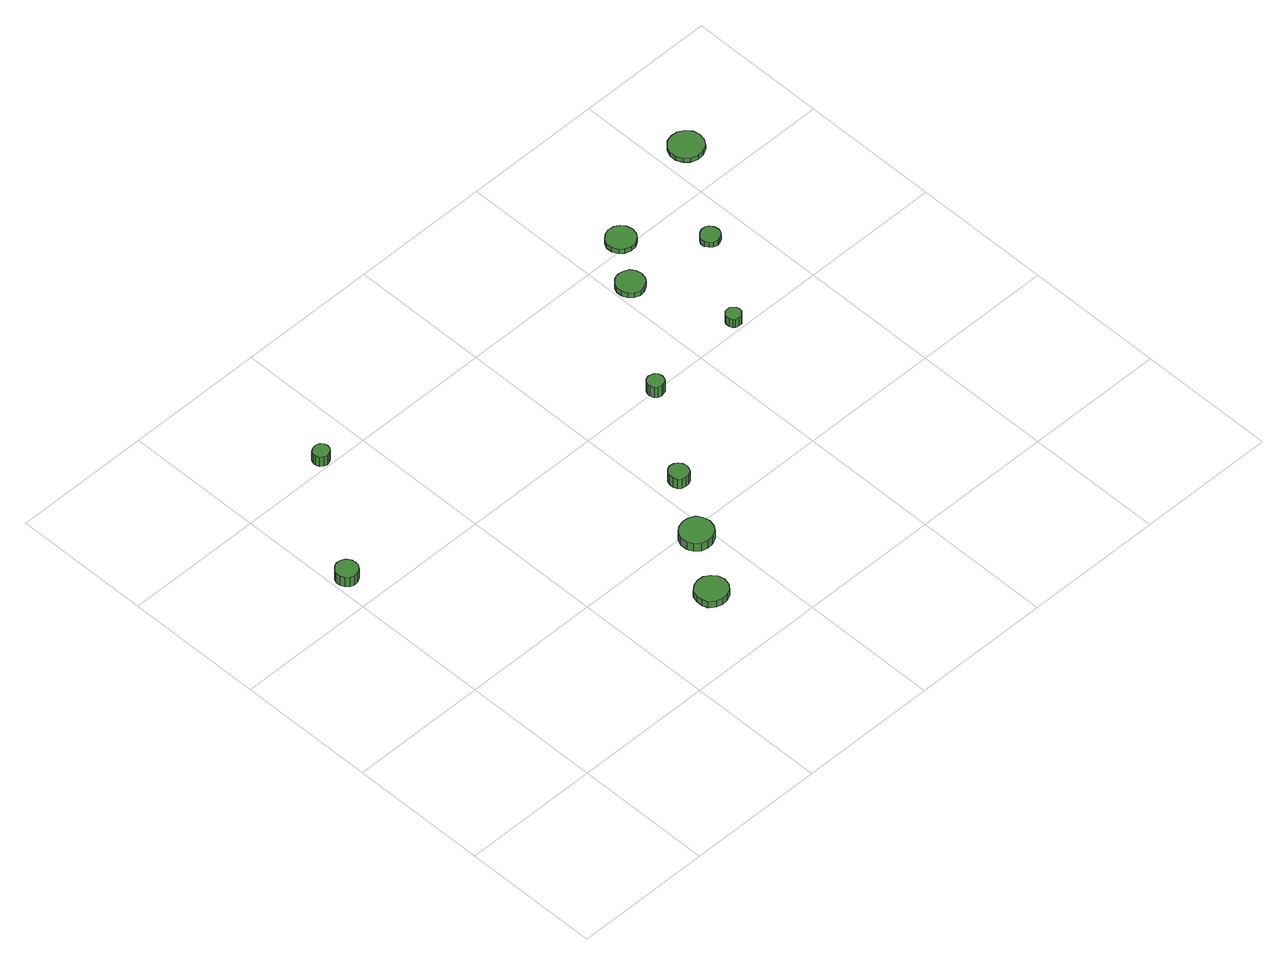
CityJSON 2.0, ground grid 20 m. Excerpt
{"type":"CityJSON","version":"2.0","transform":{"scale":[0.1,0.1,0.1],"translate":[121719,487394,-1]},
"CityObjects":{
"tree1":{"type":"SolitaryVegetationObject","attributes":{"function":"something"},"geometry":[{"type":"MultiSurface","lod":"1","boundaries":[[[0,1,2,3,4,5,6,7,8,9,10,11,12,13,14]],[[15,16,17,18,19,20,21,22,23,24,25,26,27,28,29]],[[0,29,28,1]],[[1,28,27,2]],[[2,27,26,3]],[[3,26,25,4]],[[4,25,24,5]],[[5,24,23,6]],[[6,23,22,7]],[[7,22,21,8]],[[8,21,20,9]],[[9,20,19,10]],[[10,19,18,11]],[[11,18,17,12]],[[12,17,16,13]],[[13,16,15,14]],[[14,15,29,0]]]}]},
"tree2":{"type":"SolitaryVegetationObject","attributes":{"function":"something"}},
"tree3":{"type":"SolitaryVegetationObject","attributes":{"function":"something"},"geometry":[{"type":"MultiSurface","lod":"1","boundaries":[[[30,31,32,33,34,35,36,37,38,39,40,41,42,43,44]],[[45,46,47,48,49,50,51,52,53,54,55,56,57,58,59]],[[30,59,58,31]],[[31,58,57,32]],[[32,57,56,33]],[[33,56,55,34]],[[34,55,54,35]],[[35,54,53,36]],[[36,53,52,37]],[[37,52,51,38]],[[38,51,50,39]],[[39,50,49,40]],[[40,49,48,41]],[[41,48,47,42]],[[42,47,46,43]],[[43,46,45,44]],[[44,45,59,30]]]}]},
"tree4":{"type":"SolitaryVegetationObject","attributes":{"function":"something"},"geometry":[{"type":"MultiSurface","lod":"1","boundaries":[[[60,61,62,63,64,65,66,67,68,69,70,71,72,73,74]],[[75,76,77,78,79,80,81,82,83,84,85,86,87,88,89]],[[60,89,88,61]],[[61,88,87,62]],[[62,87,86,63]],[[63,86,85,64]],[[64,85,84,65]],[[65,84,83,66]],[[66,83,82,67]],[[67,82,81,68]],[[68,81,80,69]],[[69,80,79,70]],[[70,79,78,71]],[[71,78,77,72]],[[72,77,76,73]],[[73,76,75,74]],[[74,75,89,60]]]}]},
"tree5":{"type":"SolitaryVegetationObject","attributes":{"function":"something"},"geometry":[{"type":"MultiSurface","lod":"1","boundaries":[[[90,91,92,93,94,95,96,97,98,99,100,101,102,103,104]],[[105,106,107,108,109,110,111,112,113,114,115,116,117,118,119]],[[90,119,118,91]],[[91,118,117,92]],[[92,117,116,93]],[[93,116,115,94]],[[94,115,114,95]],[[95,114,113,96]],[[96,113,112,97]],[[97,112,111,98]],[[98,111,110,99]],[[99,110,109,100]],[[100,109,108,101]],[[101,108,107,102]],[[102,107,106,103]],[[103,106,105,104]],[[104,105,119,90]]]}]},
"tree6":{"type":"SolitaryVegetationObject","attributes":{"function":"something"}},
"tree7":{"type":"SolitaryVegetationObject","attributes":{"function":"something"},"geometry":[{"type":"MultiSurface","lod":"1","boundaries":[[[120,121,122,123,124,125,126,127,128,129,130,131,132,133,134]],[[135,136,137,138,139,140,141,142,143,144,145,146,147,148,149]],[[120,149,148,121]],[[121,148,147,122]],[[122,147,146,123]],[[123,146,145,124]],[[124,145,144,125]],[[125,144,143,126]],[[126,143,142,127]],[[127,142,141,128]],[[128,141,140,129]],[[129,140,139,130]],[[130,139,138,131]],[[131,138,137,132]],[[132,137,136,133]],[[133,136,135,134]],[[134,135,149,120]]]}]},
"tree8":{"type":"SolitaryVegetationObject","attributes":{"function":"something"},"geometry":[{"type":"MultiSurface","lod":"1","boundaries":[[[150,151,152,153,154,155,156,157,158,159,160,161,162,163,164]],[[165,166,167,168,169,170,171,172,173,174,175,176,177,178,179]],[[150,179,178,151]],[[151,178,177,152]],[[152,177,176,153]],[[153,176,175,154]],[[154,175,174,155]],[[155,174,173,156]],[[156,173,172,157]],[[157,172,171,158]],[[158,171,170,159]],[[159,170,169,160]],[[160,169,168,161]],[[161,168,167,162]],[[162,167,166,163]],[[163,166,165,164]],[[164,165,179,150]]]}]},
"tree9":{"type":"SolitaryVegetationObject","attributes":{"function":"something"}},
"tree10":{"type":"SolitaryVegetationObject","attributes":{"function":"something"},"geometry":[{"type":"MultiSurface","lod":"1","boundaries":[[[180,181,182,183,184,185,186,187,188,189,190,191,192,193,194]],[[195,196,197,198,199,200,201,202,203,204,205,206,207,208,209]],[[180,209,208,181]],[[181,208,207,182]],[[182,207,206,183]],[[183,206,205,184]],[[184,205,204,185]],[[185,204,203,186]],[[186,203,202,187]],[[187,202,201,188]],[[188,201,200,189]],[[189,200,199,190]],[[190,199,198,191]],[[191,198,197,192]],[[192,197,196,193]],[[193,196,195,194]],[[194,195,209,180]]]}]},
"tree11":{"type":"SolitaryVegetationObject","attributes":{"function":"something"},"geometry":[{"type":"MultiSurface","lod":"1","boundaries":[[[210,211,212,213,214,215,216,217,218,219,220,221,222,223,224]],[[225,226,227,228,229,230,231,232,233,234,235,236,237,238,239]],[[210,239,238,211]],[[211,238,237,212]],[[212,237,236,213]],[[213,236,235,214]],[[214,235,234,215]],[[215,234,233,216]],[[216,233,232,217]],[[217,232,231,218]],[[218,231,230,219]],[[219,230,229,220]],[[220,229,228,221]],[[221,228,227,222]],[[222,227,226,223]],[[223,226,225,224]],[[224,225,239,210]]]}]},
"tree12":{"type":"SolitaryVegetationObject","attributes":{"function":"something"},"geometry":[{"type":"MultiSurface","lod":"1","boundaries":[[[240,241,242,243,244,245,246,247,248,249,250,251,252,253,254]],[[255,256,257,258,259,260,261,262,263,264,265,266,267,268,269]],[[240,269,268,241]],[[241,268,267,242]],[[242,267,266,243]],[[243,266,265,244]],[[244,265,264,245]],[[245,264,263,246]],[[246,263,262,247]],[[247,262,261,248]],[[248,261,260,249]],[[249,260,259,250]],[[250,259,258,251]],[[251,258,257,252]],[[252,257,256,253]],[[253,256,255,254]],[[254,255,269,240]]]}]},
"tree13":{"type":"SolitaryVegetationObject","attributes":{"function":"something"},"geometry":[{"type":"MultiSurface","lod":"1","boundaries":[[[270,271,272,273,274,275,276,277,278,279,280,281,282,283,284]],[[285,286,287,288,289,290,291,292,293,294,295,296,297,298,299]],[[270,299,298,271]],[[271,298,297,272]],[[272,297,296,273]],[[273,296,295,274]],[[274,295,294,275]],[[275,294,293,276]],[[276,293,292,277]],[[277,292,291,278]],[[278,291,290,279]],[[279,290,289,280]],[[280,289,288,281]],[[281,288,287,282]],[[282,287,286,283]],[[283,286,285,284]],[[284,285,299,270]]]}]},
"tree14":{"type":"SolitaryVegetationObject","attributes":{"function":"something"},"geometry":[{"type":"MultiSurface","lod":"1","boundaries":[[[300,301,302,303,304,305,306,307,308,309,310,311,312,313,314]],[[315,316,317,318,319,320,321,322,323,324,325,326,327,328,329]],[[300,329,328,301]],[[301,328,327,302]],[[302,327,326,303]],[[303,326,325,304]],[[304,325,324,305]],[[305,324,323,306]],[[306,323,322,307]],[[307,322,321,308]],[[308,321,320,309]],[[309,320,319,310]],[[310,319,318,311]],[[311,318,317,312]],[[312,317,316,313]],[[313,316,315,314]],[[314,315,329,300]]]}]}
},
"vertices":[
[36,449,24],[35,455,24],[31,461,24],[25,464,24],[19,465,24],[13,463,24],[8,458,24],[5,452,24],[5,446,24],[8,440,24],[13,435,24],[19,433,24],[25,434,24],[31,437,24],[35,443,24],[35,443,7],[31,437,7],[25,434,7],[19,433,7],[13,435,7],[8,440,7],[5,446,7],[5,452,7],[8,458,7],[13,463,7],[19,465,7],[25,464,7],[31,461,7],[35,455,7],[36,449,7],
[151,614,24],[150,619,24],[147,623,24],[143,625,24],[138,625,24],[134,624,24],[130,621,24],[128,616,24],[128,612,24],[130,607,24],[134,604,24],[138,602,24],[143,603,24],[147,605,24],[150,609,24],[150,609,7],[147,605,7],[143,603,7],[138,602,7],[134,604,7],[130,607,7],[128,612,7],[128,616,7],[130,621,7],[134,624,7],[138,625,7],[143,625,7],[147,623,7],[150,619,7],[151,614,7],
[349,105,17],[347,115,17],[341,122,17],[333,127,17],[324,128,17],[315,125,17],[307,119,17],[304,110,17],[304,101,17],[307,92,17],[315,86,17],[324,83,17],[333,84,17],[341,88,17],[347,96,17],[347,96,6],[341,88,6],[333,84,6],[324,83,6],[315,86,6],[307,92,6],[304,101,6],[304,110,6],[307,119,6],[315,125,6],[324,128,6],[333,127,6],[341,122,6],[347,115,6],[349,105,6],
[404,187,20],[402,197,20],[397,205,20],[388,209,20],[379,210,20],[369,207,20],[362,201,20],[358,192,20],[358,182,20],[362,174,20],[369,167,20],[379,164,20],[388,165,20],[397,170,20],[402,178,20],[402,178,6],[397,170,6],[388,165,6],[379,164,6],[369,167,6],[362,174,6],[358,182,6],[358,192,6],[362,201,6],[369,207,6],[379,210,6],[388,209,6],[397,205,6],[402,197,6],[404,187,6],
[447,272,24],[446,277,24],[443,282,24],[438,285,24],[432,286,24],[426,284,24],[422,280,24],[420,274,24],[420,269,24],[422,263,24],[426,259,24],[432,258,24],[438,258,24],[443,261,24],[446,266,24],[446,266,7],[443,261,7],[438,258,7],[432,258,7],[426,259,7],[422,263,7],[420,269,7],[420,274,7],[422,280,7],[426,284,7],[432,286,7],[438,285,7],[443,282,7],[446,277,7],[447,272,7],
[532,400,26],[531,405,26],[528,409,26],[524,411,26],[519,412,26],[514,410,26],[511,407,26],[509,402,26],[509,398,26],[511,393,26],[514,390,26],[519,388,26],[524,389,26],[528,391,26],[531,395,26],[531,395,7],[528,391,7],[524,389,7],[519,388,7],[514,390,7],[511,393,7],[509,398,7],[509,402,7],[511,407,7],[514,410,7],[519,412,7],[524,411,7],[528,409,7],[531,405,7],[532,400,7],
[643,548,16],[641,557,16],[637,563,16],[629,567,16],[621,568,16],[613,566,16],[607,560,16],[604,553,16],[604,544,16],[607,537,16],[613,531,16],[621,528,16],[629,529,16],[637,534,16],[641,540,16],[641,540,7],[637,534,7],[629,529,7],[621,528,7],[613,531,7],[607,537,7],[604,544,7],[604,553,7],[607,560,7],[613,566,7],[621,568,7],[629,567,7],[637,563,7],[641,557,7],[643,548,7],
[684,415,22],[683,419,22],[680,422,22],[677,425,22],[672,425,22],[668,424,22],[665,421,22],[663,417,22],[663,412,22],[665,408,22],[668,405,22],[672,404,22],[677,404,22],[680,407,22],[683,410,22],[683,410,7],[680,407,7],[677,404,7],[672,404,7],[668,405,7],[665,408,7],[663,412,7],[663,417,7],[665,421,7],[668,424,7],[672,425,7],[677,425,7],[680,422,7],[683,419,7],[684,415,7],
[689,610,15],[687,619,15],[682,626,15],[675,630,15],[666,631,15],[658,628,15],[652,623,15],[648,615,15],[648,606,15],[652,598,15],[658,593,15],[666,590,15],[675,591,15],[682,595,15],[687,602,15],[687,602,7],[682,595,7],[675,591,7],[666,590,7],[658,593,7],[652,598,7],[648,606,7],[648,615,7],[652,623,7],[658,628,7],[666,631,7],[675,630,7],[682,626,7],[687,619,7],[689,610,7],
[765,534,16],[764,540,16],[760,545,16],[755,548,16],[750,548,16],[744,546,16],[740,542,16],[737,537,16],[737,531,16],[740,526,16],[744,522,16],[750,520,16],[755,521,16],[760,524,16],[764,529,16],[764,529,7],[760,524,7],[755,521,7],[750,520,7],[744,522,7],[740,526,7],[737,531,7],[737,537,7],[740,542,7],[744,546,7],[750,548,7],[755,548,7],[760,545,7],[764,540,7],[765,534,7],
[863,665,14],[861,675,14],[855,683,14],[846,688,14],[836,689,14],[826,686,14],[819,679,14],[815,670,14],[815,660,14],[819,651,14],[826,644,14],[836,641,14],[846,642,14],[855,647,14],[861,655,14],[861,655,7],[855,647,7],[846,642,7],[836,641,7],[826,644,7],[819,651,7],[815,660,7],[815,670,7],[819,679,7],[826,686,7],[836,689,7],[846,688,7],[855,683,7],[861,675,7],[863,665,7]
]}
